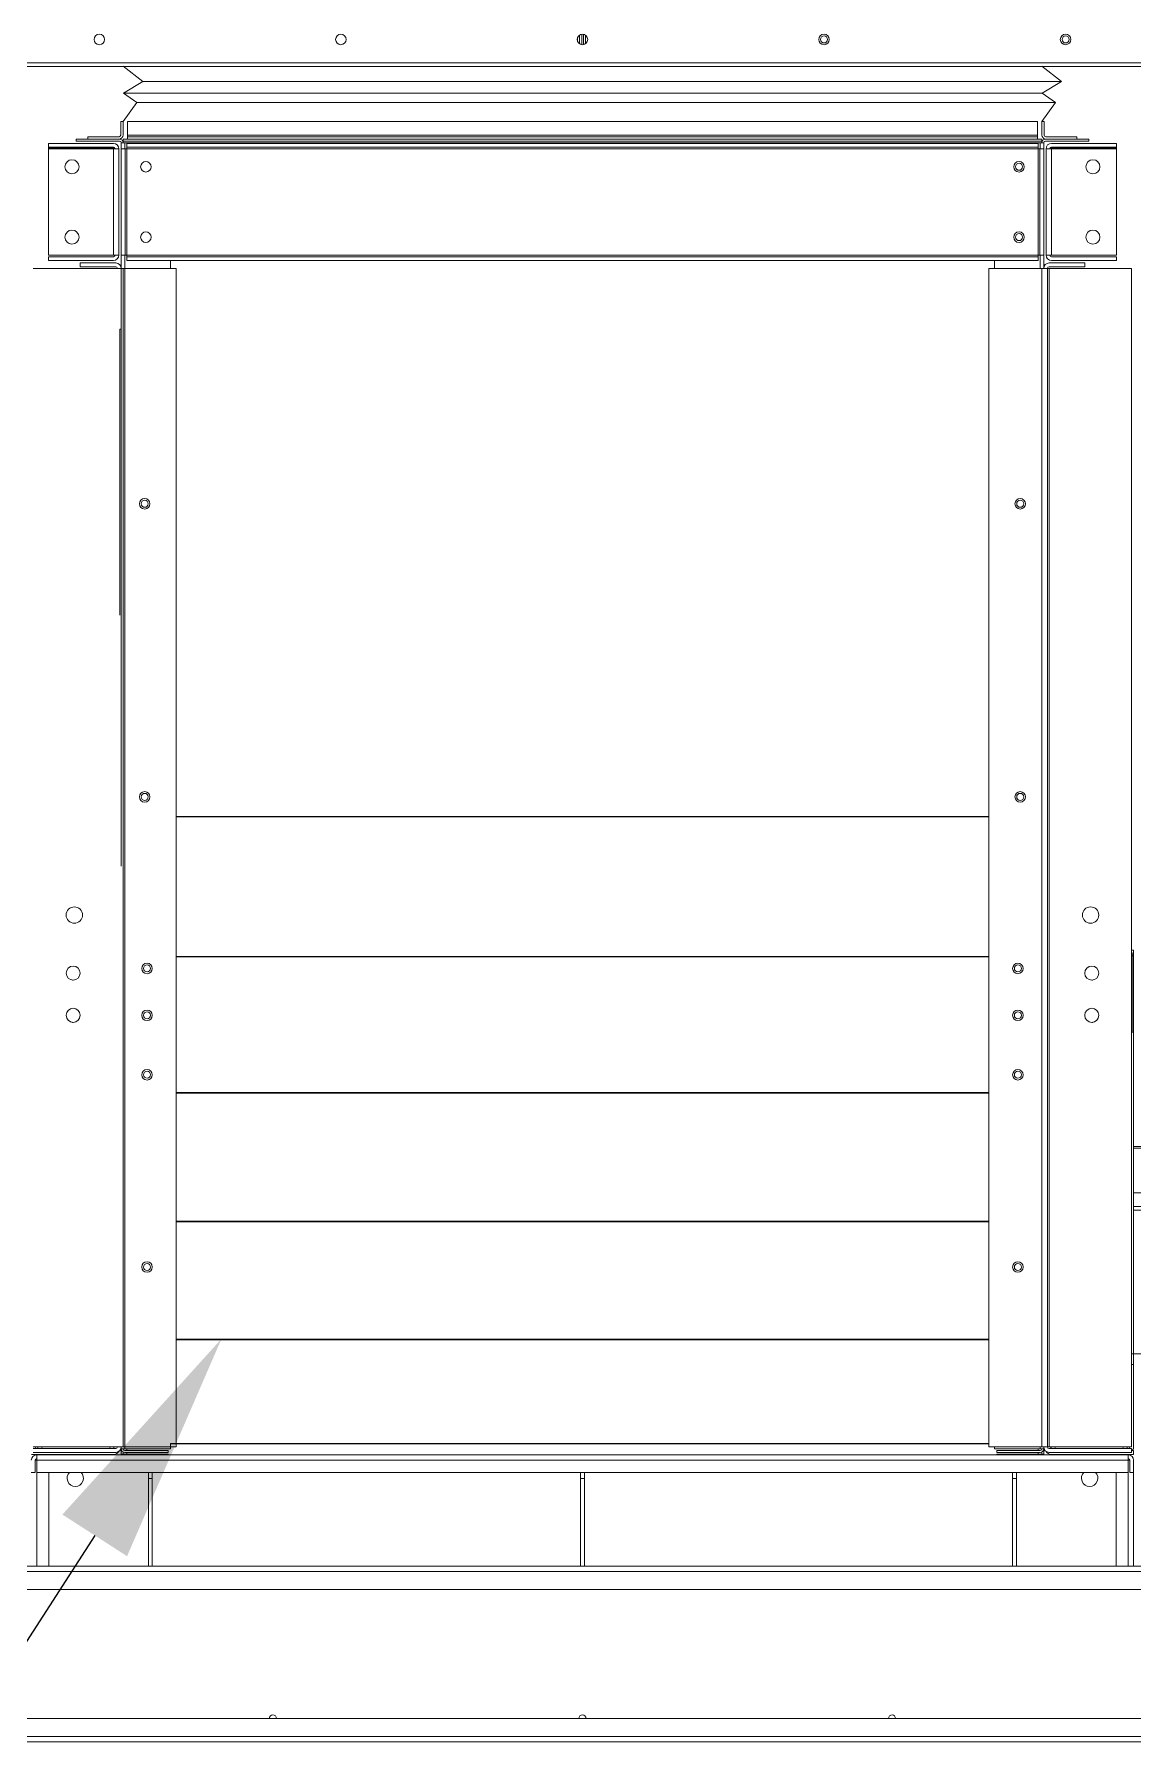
# Model space of a CAD drawing. Header units: millimetres. Extents: x 87724 to 117132, y 70018 to 90813.
# Drawn here: x 107781 to 108718, y 77601 to 79057 of the extents above; entities that cross this region are included whole.
import ezdxf
from ezdxf import colors
from ezdxf.entities.mleader import LeaderData, LeaderLine
from ezdxf.math import Vec2, Vec3

# ---------------------------------------------------------------- set-up
doc = ezdxf.new("R2010")
doc.units = ezdxf.units.MM
doc.layers.add('냉각탑_dim', color=1, linetype='Continuous')
doc.styles.get("Standard").update_dxf_attribs({"font": 'arial.ttf'})

# ---------------------------------------------------------------- blocks, each defined once
blk = doc.blocks.new('4567457')
at = {"color": 0, "lineweight": 5}
for p, q in [((322736.8, 91148.7), (322720, 91161.6)), ((322720.4, 91138.8), (322736.8, 91148.7)), ((322731.7, 91130.7), (322720.4, 91138.8)), ((322720, 91114.6), (322731.7, 91130.7))]:
    blk.add_line(p, q, dxfattribs=at)
blk = doc.blocks.new('SJMO 100 R')
at = {"color": 7, "lineweight": 20, "ltscale": 0.001795}
blk.add_line((108244.1, 79054.5), (108244.1, 79051.2), dxfattribs=at)
at = {"color": 7, "lineweight": 20, "ltscale": 0.004081}
blk.add_line((108245.7, 79056.5), (108245.7, 79049.2), dxfattribs=at)
blk.add_line((108245.7, 79056.5), (108245.7, 79049.2), dxfattribs=at)
at = {"color": 7, "lineweight": 20, "ltscale": 0.004955}
blk.add_line((108247.7, 79057.3), (108247.7, 79048.4), dxfattribs=at)
at = {"color": 7, "lineweight": 20, "ltscale": 0.004875}
blk.add_line((108249.3, 79057.2), (108249.3, 79048.4), dxfattribs=at)
blk.add_line((108249.3, 79057.2), (108249.3, 79048.4), dxfattribs=at)
at = {"color": 7, "lineweight": 20, "ltscale": 0.004157}
blk.add_line((108250.8, 79056.6), (108250.8, 79049.1), dxfattribs=at)
at = {"color": 7, "lineweight": 20}
for p, q in [((107195.4, 79032.9), (109301.2, 79032.9)), ((107195.4, 79029.8), (109311.5, 79029.8)), ((107856.5, 78857.5), (107856.5, 77852.4)), ((107901.8, 77852.4), (107901.8, 78857.5)), ((108594.8, 77852.4), (108594.8, 78857.5)), ((108640.1, 78857.5), (108640.1, 77852.4)), ((108644.8, 78857.5), (108644.8, 77852.4)), ((108646.3, 78857.5), (108646.3, 77852.4)), ((108716.6, 78857.5), (108716.6, 77852.4)), ((107783, 77845.7), (108713.6, 77845.7)), ((107783, 77841), (108713.6, 77841)), ((107783, 77830.7), (108713.6, 77830.7)), ((107230, 77750.8), (109266.6, 77750.8)), ((107230, 77746.1), (109266.6, 77746.1)), ((108830.8, 77730.8), (107665.8, 77730.8)), ((107665.8, 77620.8), (108830.8, 77620.8)), ((109266.6, 77605.5), (107230, 77605.5)), ((109266.6, 77600.8), (107230, 77600.8))]:
    blk.add_line(p, q, dxfattribs=at)
at = {"color": 0, "lineweight": 20}
for p, q in [((108656.7, 79017), (107873.3, 79017)), ((107857, 79007.1), (108640.4, 79007.1)), ((108651.6, 78999), (107868.2, 78999)), ((108908.3, 77931.8), (108716.6, 77931.8)), ((107223.3, 77600.8), (109273.3, 77600.8))]:
    blk.add_line(p, q, dxfattribs=at)
at = {"color": 7, "lineweight": 20, "ltscale": 0.001111}
for p, q in [((107854.6, 78982.8), (107856.6, 78982.8)), ((108640, 78982.8), (108642, 78982.8)), ((107826.6, 78969.8), (107826.6, 78967.8)), ((107860.3, 78969.8), (107860.3, 78967.8)), ((108636.3, 78969.8), (108636.3, 78967.8)), ((108670, 78969.8), (108670, 78967.8))]:
    blk.add_line(p, q, dxfattribs=at)
at = {"color": 7, "lineweight": 20, "ltscale": 0.006389}
for p, q in [((107854.6, 78982.8), (107854.6, 78971.3)), ((107856.6, 78982.8), (107856.6, 78971.3)), ((107860.3, 78971.3), (107860.3, 78982.8)), ((108636.3, 78982.8), (108636.3, 78971.3)), ((108640, 78971.3), (108640, 78982.8)), ((108642, 78971.3), (108642, 78982.8))]:
    blk.add_line(p, q, dxfattribs=at)
at = {"color": 7, "lineweight": 20, "ltscale": 0.431111}
for p, q in [((107860.3, 78982.8), (108636.3, 78982.8)), ((107860.3, 78971.3), (108636.3, 78971.3)), ((108636.3, 78969.8), (107860.3, 78969.8))]:
    blk.add_line(p, q, dxfattribs=at)
at = {"color": 7, "lineweight": 20, "ltscale": 0.030722}
for p, q in [((107848.3, 78964.2), (107793, 78964.2)), ((107848.3, 78961), (107793, 78961)), ((107848.3, 78960.4), (107793, 78960.4)), ((107793, 78959.5), (107848.3, 78959.5)), ((108648.3, 78964.2), (108703.6, 78964.2)), ((108648.3, 78961), (108703.6, 78961)), ((108648.3, 78960.4), (108703.6, 78960.4)), ((108703.6, 78959.5), (108648.3, 78959.5)), ((107848.3, 78868.9), (107793, 78868.9)), ((107793, 78867.4), (107848.3, 78867.4)), ((107793, 78864.2), (107848.3, 78864.2)), ((108648.3, 78868.9), (108703.6, 78868.9)), ((108703.6, 78867.4), (108648.3, 78867.4)), ((108703.6, 78864.2), (108648.3, 78864.2))]:
    blk.add_line(p, q, dxfattribs=at)
at = {"color": 7, "lineweight": 20, "ltscale": 0.001778}
for p, q in [((107793, 78961), (107793, 78964.2)), ((107858.2, 78959.5), (107855, 78959.5)), ((107859.7, 78964.2), (107859.7, 78961)), ((108636.9, 78961), (108636.9, 78964.2)), ((108641.6, 78959.5), (108638.4, 78959.5)), ((108703.6, 78961), (108703.6, 78964.2)), ((107793, 78867.4), (107793, 78864.2)), ((107820, 78859), (107820, 78862.2)), ((107855, 78868.9), (107858.2, 78868.9)), ((107859.7, 78867.4), (107859.7, 78864.2)), ((108636.9, 78864.2), (108636.9, 78867.4)), ((108638.4, 78868.9), (108641.6, 78868.9)), ((108676.6, 78859), (108676.6, 78862.2)), ((108703.6, 78867.4), (108703.6, 78864.2)), ((108716.6, 77850.9), (108716.6, 77847.7)), ((108718.1, 77849.2), (108718.1, 77846)), ((107778.3, 77830.7), (107781.5, 77830.7)), ((107881.5, 77825.5), (107878.3, 77825.5)), ((108249.9, 77825.5), (108246.7, 77825.5)), ((108618.3, 77825.5), (108615.1, 77825.5)), ((108718.3, 77830.7), (108715.1, 77830.7))]:
    blk.add_line(p, q, dxfattribs=at)
at = {"color": 7, "lineweight": 20, "ltscale": 0.000334148}
for p, q in [((107793, 78960.4), (107793, 78961)), ((108703.6, 78960.4), (108703.6, 78961))]:
    blk.add_line(p, q, dxfattribs=at)
at = {"color": 7, "lineweight": 20, "ltscale": 0.000498737}
for p, q in [((107793, 78959.5), (107793, 78960.4)), ((107848.3, 78960.4), (107848.3, 78959.5)), ((108648.3, 78960.4), (108648.3, 78959.5)), ((108703.6, 78959.5), (108703.6, 78960.4))]:
    blk.add_line(p, q, dxfattribs=at)
at = {"color": 7, "lineweight": 20, "ltscale": 0.050333}
for p, q in [((107793, 78959.5), (107793, 78868.9)), ((107848.3, 78868.9), (107848.3, 78959.5)), ((107853, 78868.9), (107853, 78959.5)), ((107855, 78868.9), (107855, 78959.5)), ((107858.2, 78868.9), (107858.2, 78959.5)), ((107859.7, 78959.5), (107859.7, 78868.9)), ((108636.9, 78868.9), (108636.9, 78959.5)), ((108638.4, 78959.5), (108638.4, 78868.9)), ((108641.6, 78959.5), (108641.6, 78868.9)), ((108643.6, 78868.9), (108643.6, 78959.5)), ((108648.3, 78868.9), (108648.3, 78959.5)), ((108703.6, 78959.5), (108703.6, 78868.9))]:
    blk.add_line(p, q, dxfattribs=at)
at = {"color": 7, "lineweight": 20, "ltscale": 0.0205}
for p, q in [((107816.6, 78967.8), (107853.5, 78967.8)), ((107853.5, 78967.8), (107816.6, 78967.8)), ((107816.6, 78966.2), (107853.5, 78966.2)), ((107853.5, 78966.2), (107816.6, 78966.2)), ((108643.1, 78967.8), (108680, 78967.8)), ((108643.1, 78966.2), (108680, 78966.2)), ((107895, 77849.3), (107858.1, 77849.3)), ((107895, 77849.3), (107858.1, 77849.3)), ((107895, 77847.7), (107858.1, 77847.7)), ((107895, 77846.3), (107858.1, 77846.3)), ((107895, 77846.3), (107858.1, 77846.3)), ((108601.6, 77849.3), (108638.5, 77849.3)), ((108601.6, 77847.7), (108638.5, 77847.7)), ((108601.6, 77846.3), (108638.5, 77846.3))]:
    blk.add_line(p, q, dxfattribs=at)
at = {"color": 7, "lineweight": 20, "ltscale": 0.000888889}
for p, q in [((107816.6, 78967.8), (107816.6, 78966.2)), ((107816.6, 78967.8), (107816.6, 78966.2)), ((107856.6, 78966.2), (107856.6, 78967.8)), ((108640, 78966.2), (108640, 78967.8)), ((108680, 78967.8), (108680, 78966.2)), ((107895, 77847.7), (107895, 77849.3)), ((108601.6, 77847.7), (108601.6, 77849.3))]:
    blk.add_line(p, q, dxfattribs=at)
at = {"color": 7, "lineweight": 20, "ltscale": 0.014722}
for p, q in [((107826.6, 78969.8), (107853.1, 78969.8)), ((107853.1, 78969.8), (107826.6, 78969.8)), ((107826.6, 78967.8), (107853.1, 78967.8)), ((107853.1, 78967.8), (107826.6, 78967.8)), ((108643.5, 78969.8), (108670, 78969.8)), ((108643.5, 78967.8), (108670, 78967.8))]:
    blk.add_line(p, q, dxfattribs=at)
at = {"color": 7, "lineweight": 20, "ltscale": 0.002611}
for p, q in [((107848.3, 78959.5), (107853, 78959.5)), ((108648.3, 78959.5), (108643.6, 78959.5)), ((107848.3, 78868.9), (107853, 78868.9)), ((107851.8, 78857.5), (107856.5, 78857.5)), ((108644.8, 78857.5), (108640.1, 78857.5)), ((108648.3, 78868.9), (108643.6, 78868.9)), ((107851.8, 77852.4), (107856.5, 77852.4)), ((108644.8, 77852.4), (108640.1, 77852.4)), ((107783, 77845.7), (107783, 77841)), ((108713.6, 77845.7), (108713.6, 77841))]:
    blk.add_line(p, q, dxfattribs=at)
at = {"color": 7, "lineweight": 20, "ltscale": 0.002889}
for p, q in [((107855, 78959.5), (107855, 78964.7)), ((107858.1, 78959.5), (107858.1, 78964.7)), ((108638.5, 78964.7), (108638.5, 78959.5)), ((108641.6, 78964.7), (108641.6, 78959.5)), ((107878.3, 77825.5), (107878.3, 77830.7)), ((107881.5, 77825.5), (107881.5, 77830.7)), ((108246.7, 77825.5), (108246.7, 77830.7)), ((108249.9, 77825.5), (108249.9, 77830.7)), ((108615.1, 77825.5), (108615.1, 77830.7)), ((108618.3, 77825.5), (108618.3, 77830.7))]:
    blk.add_line(p, q, dxfattribs=at)
at = {"color": 7, "lineweight": 20, "ltscale": 0.001722}
for p, q in [((107855, 78964.7), (107858.1, 78964.7)), ((108638.5, 78964.7), (108641.6, 78964.7)), ((107858.1, 77850.8), (107855, 77850.8)), ((107855, 77850.8), (107858.1, 77850.8)), ((108641.6, 77850.8), (108638.5, 77850.8)), ((107858.1, 77846.3), (107855, 77846.3)), ((107855, 77846.3), (107858.1, 77846.3)), ((108641.6, 77846.3), (108638.5, 77846.3))]:
    blk.add_line(p, q, dxfattribs=at)
at = {"color": 7, "lineweight": 20, "ltscale": 0.435222}
for p, q in [((108640, 78967.8), (107856.6, 78967.8)), ((108640, 78966.2), (107856.6, 78966.2))]:
    blk.add_line(p, q, dxfattribs=at)
at = {"color": 7, "lineweight": 20, "ltscale": 0.000833333}
for p, q in [((107856.6, 78964.7), (107856.6, 78966.2)), ((107859.7, 78959.5), (107858.2, 78959.5)), ((107859.7, 78959.5), (107859.7, 78961)), ((107860.3, 78969.8), (107860.3, 78971.3)), ((108636.3, 78969.8), (108636.3, 78971.3)), ((108636.9, 78959.5), (108636.9, 78961)), ((108636.9, 78959.5), (108638.4, 78959.5)), ((108640, 78964.7), (108640, 78966.2)), ((107851.8, 78857.5), (107850.3, 78857.5)), ((107859.7, 78868.9), (107858.2, 78868.9)), ((107859.7, 78868.9), (107859.7, 78867.4)), ((108636.9, 78868.9), (108636.9, 78867.4)), ((108636.9, 78868.9), (108638.4, 78868.9)), ((108644.8, 78857.5), (108646.3, 78857.5)), ((107851.8, 77852.4), (107850.3, 77852.4)), ((108644.8, 77852.4), (108646.3, 77852.4)), ((107783, 77841), (107781.5, 77841)), ((108713.6, 77841), (108715.1, 77841))]:
    blk.add_line(p, q, dxfattribs=at)
at = {"color": 7, "lineweight": 20, "ltscale": 0.021611}
for p, q in [((107897, 78964.7), (107858.1, 78964.7)), ((108638.5, 78964.7), (108599.6, 78964.7)), ((107858.1, 77850.8), (107897, 77850.8)), ((107897, 77850.8), (107858.1, 77850.8)), ((108599.6, 77850.8), (108638.5, 77850.8))]:
    blk.add_line(p, q, dxfattribs=at)
at = {"color": 7, "lineweight": 20, "ltscale": 0.431778}
for p, q in [((107859.7, 78964.2), (108636.9, 78964.2)), ((107859.7, 78961), (108636.9, 78961)), ((107859.7, 78959.5), (108636.9, 78959.5)), ((108636.9, 78868.9), (107859.7, 78868.9)), ((108636.9, 78867.4), (107859.7, 78867.4)), ((108636.9, 78864.2), (107859.7, 78864.2))]:
    blk.add_line(p, q, dxfattribs=at)
at = {"color": 7, "lineweight": 20, "ltscale": 0.390333}
blk.add_line((108599.6, 78964.7), (107897, 78964.7), dxfattribs=at)
at = {"color": 7, "lineweight": 20, "ltscale": 0.000277764}
for p, q in [((107897, 78964.2), (107897, 78964.7)), ((108599.6, 78964.2), (108599.6, 78964.7))]:
    blk.add_line(p, q, dxfattribs=at)
at = {"color": 7, "lineweight": 20, "ltscale": 0.001064}
blk.add_line((108641.6, 78962.7), (108641.6, 78960.7), dxfattribs=at)
at = {"color": 7, "lineweight": 20, "ltscale": 0.000667764}
blk.add_line((108641.6, 78960.7), (108641.6, 78959.5), dxfattribs=at)
at = {"color": 7, "lineweight": 20, "ltscale": 0.039056}
for p, q in [((107850.3, 78857.5), (107780, 78857.5)), ((108646.3, 78857.5), (108716.6, 78857.5)), ((108718.3, 77852.4), (108718.3, 77922.7)), ((107780, 77852.4), (107850.3, 77852.4)), ((107780, 77850.9), (107850.3, 77850.9)), ((108716.6, 77852.4), (108646.3, 77852.4)), ((108716.6, 77850.9), (108646.3, 77850.9)), ((107778.5, 77846), (107848.8, 77846)), ((107780, 77847.7), (107850.3, 77847.7)), ((108716.6, 77847.7), (108646.3, 77847.7)), ((108718.1, 77846), (108647.8, 77846))]:
    blk.add_line(p, q, dxfattribs=at)
at = {"color": 7, "lineweight": 20, "ltscale": 0.016833}
for p, q in [((107850.3, 78862.2), (107820, 78862.2)), ((107850.3, 78859), (107820, 78859)), ((108646.3, 78862.2), (108676.6, 78862.2)), ((108646.3, 78859), (108676.6, 78859))]:
    blk.add_line(p, q, dxfattribs=at)
at = {"color": 7, "lineweight": 20, "ltscale": 0.2895}
for p, q in [((107855, 78347.8), (107855, 78868.9)), ((107858.1, 78347.8), (107858.1, 78868.9))]:
    blk.add_line(p, q, dxfattribs=at)
at = {"color": 7, "lineweight": 20, "ltscale": 0.025167}
for p, q in [((107856.5, 78857.5), (107901.8, 78857.5)), ((108640.1, 78857.5), (108594.8, 78857.5)), ((107901.8, 77852.4), (107856.5, 77852.4)), ((108594.8, 77852.4), (108640.1, 77852.4))]:
    blk.add_line(p, q, dxfattribs=at)
at = {"color": 7, "lineweight": 20, "ltscale": 0.286889}
blk.add_line((107897, 78857.5), (107897, 78864.2), dxfattribs=at)
at = {"color": 7, "lineweight": 20, "ltscale": 0.003722}
blk.add_line((108599.6, 78857.5), (108599.6, 78864.2), dxfattribs=at)
at = {"color": 7, "lineweight": 20, "ltscale": 0.006333}
for p, q in [((108638.5, 78868.9), (108638.5, 78857.5)), ((108641.6, 78868.9), (108641.6, 78857.5))]:
    blk.add_line(p, q, dxfattribs=at)
at = {"color": 7, "lineweight": 20, "ltscale": 0.00631}
blk.add_line((108641.6, 78868.9), (108641.6, 78857.6), dxfattribs=at)
at = {"color": 7, "lineweight": 20, "ltscale": 0.13557}
blk.add_line((107853.8, 78561.8), (107853.8, 78805.8), dxfattribs=at)
at = {"color": 7, "lineweight": 20, "ltscale": 0.000666667}
blk.add_line((107853.8, 78805.8), (107855, 78805.8), dxfattribs=at)
at = {"color": 7, "lineweight": 20, "ltscale": 0.387667}
for p, q in [((108594.8, 78390.2), (107901.8, 78390.2)), ((108594.8, 78389.9), (107901.8, 78389.9)), ((108594.8, 78270.8), (107901.8, 78270.8)), ((108594.8, 78270.3), (107901.8, 78270.3)), ((108594.8, 78154.7), (107901.8, 78154.7)), ((108594.8, 78154.2), (107901.8, 78154.2)), ((108594.8, 78044.9), (107901.8, 78044.9)), ((108594.8, 78044.4), (107901.8, 78044.4)), ((108594.8, 77944.2), (107901.8, 77944.2)), ((108594.8, 77943.8), (107901.8, 77943.8)), ((108594.8, 77855.3), (107897, 77855.3)), ((108594.8, 77855), (107897, 77855))]:
    blk.add_line(p, q, dxfattribs=at)
at = {"color": 7, "lineweight": 20, "ltscale": 0.276111}
for p, q in [((107858.1, 77850.8), (107858.1, 78347.8)), ((107897, 77855.3), (107897, 77850.8))]:
    blk.add_line(p, q, dxfattribs=at)
at = {"color": 7, "lineweight": 20, "ltscale": 0.000833832}
blk.add_line((108718.1, 78276), (108716.6, 78276), dxfattribs=at)
at = {"color": 7, "lineweight": 20, "ltscale": 0.196267}
blk.add_line((108718.1, 78276), (108718.1, 77922.7), dxfattribs=at)
at = {"color": 7, "lineweight": 20, "ltscale": 0.000555558}
for p, q in [((108717.6, 78271.3), (108716.6, 78271.3)), ((108716.6, 78206), (108717.6, 78206))]:
    blk.add_line(p, q, dxfattribs=at)
at = {"color": 7, "lineweight": 20, "ltscale": 0.036278}
blk.add_line((108717.6, 78206), (108717.6, 78271.3), dxfattribs=at)
at = {"color": 7, "lineweight": 20, "ltscale": 0.316445}
for p, q in [((108718.1, 78108.5), (109287.7, 78108.5)), ((108718.1, 78107.3), (109287.7, 78107.3))]:
    blk.add_line(p, q, dxfattribs=at)
at = {"color": 7, "lineweight": 20, "ltscale": 0.315556}
for p, q in [((109286.1, 78069.2), (108718.1, 78069.2)), ((109286.1, 78057.3), (108718.1, 78057.3)), ((109286.1, 78054.2), (108718.1, 78054.2))]:
    blk.add_line(p, q, dxfattribs=at)
at = {"color": 7, "lineweight": 20, "ltscale": 0.000944486}
blk.add_line((108716.6, 77922.7), (108718.3, 77922.7), dxfattribs=at)
at = {"color": 7, "lineweight": 20, "ltscale": 0.000798595}
for p, q in [((107848.8, 77850.9), (107848.8, 77852.4)), ((108647.8, 77850.9), (108647.8, 77852.4))]:
    blk.add_line(p, q, dxfattribs=at)
at = {"color": 7, "lineweight": 20, "ltscale": 0.000176789}
for p, q in [((107854.7, 77850.7), (107855, 77850.7)), ((108641.9, 77850.7), (108641.6, 77850.7))]:
    blk.add_line(p, q, dxfattribs=at)
at = {"color": 7, "lineweight": 20, "ltscale": 0.000887112}
for p, q in [((107855, 77852.4), (107855, 77850.8)), ((108641.6, 77852.4), (108641.6, 77850.8))]:
    blk.add_line(p, q, dxfattribs=at)
at = {"color": 7, "lineweight": 20, "ltscale": 0.000917685}
for p, q in [((107855, 77850.7), (107855, 77852.4)), ((108641.6, 77850.7), (108641.6, 77852.4))]:
    blk.add_line(p, q, dxfattribs=at)
at = {"color": 7, "lineweight": 20, "ltscale": 0.00249}
blk.add_line((107855, 77846.3), (107855, 77850.8), dxfattribs=at)
at = {"color": 7, "lineweight": 20, "ltscale": 0.002508}
for p, q in [((107855, 77846.3), (107855, 77850.8)), ((108641.6, 77846.3), (108641.6, 77850.8))]:
    blk.add_line(p, q, dxfattribs=at)
at = {"color": 7, "lineweight": 20, "ltscale": 1.27713e-05}
blk.add_line((107856.6, 77850.8), (107856.6, 77850.8), dxfattribs=at)
at = {"color": 7, "lineweight": 20, "ltscale": 1.23732e-05}
blk.add_line((107856.6, 77850.8), (107856.6, 77850.8), dxfattribs=at)
at = {"color": 7, "lineweight": 20, "ltscale": 0.00088889}
for p, q in [((107858.1, 77852.4), (107858.1, 77850.8)), ((107897, 77850.8), (107897, 77852.4)), ((108599.6, 77850.8), (108599.6, 77852.4)), ((108638.5, 77852.4), (108638.5, 77850.8))]:
    blk.add_line(p, q, dxfattribs=at)
at = {"color": 7, "lineweight": 20, "ltscale": 0.000833334}
for p, q in [((107859.7, 77850.8), (107859.7, 77849.3)), ((107859.7, 77850.8), (107859.7, 77849.3)), ((108636.9, 77850.8), (108636.9, 77849.3))]:
    blk.add_line(p, q, dxfattribs=at)
at = {"color": 7, "lineweight": 20, "ltscale": 6.56775e-05}
blk.add_line((108718.1, 77850.7), (108718, 77850.7), dxfattribs=at)
at = {"color": 7, "lineweight": 20, "ltscale": 0.000190851}
blk.add_line((108718.1, 77851.1), (108718.1, 77850.7), dxfattribs=at)
at = {"color": 7, "lineweight": 20, "ltscale": 0.005722}
for p, q in [((107781.5, 77830.7), (107781.5, 77841)), ((107783, 77841), (107783, 77830.7)), ((108713.6, 77830.7), (108713.6, 77841)), ((108715.1, 77841), (108715.1, 77830.7)), ((108718.3, 77841), (108718.3, 77830.7))]:
    blk.add_line(p, q, dxfattribs=at)
at = {"color": 7, "lineweight": 20, "ltscale": 0.000325335}
for p, q in [((107855, 77845.7), (107855, 77846.3)), ((107855, 77845.7), (107855, 77846.3)), ((108641.6, 77845.7), (108641.6, 77846.3))]:
    blk.add_line(p, q, dxfattribs=at)
at = {"color": 7, "lineweight": 20, "ltscale": 0.001001}
for p, q in [((107856.6, 77848.1), (107856.6, 77846.3)), ((107856.6, 77846.3), (107856.6, 77848.1)), ((107856.6, 77846.3), (107856.6, 77848.1)), ((108640, 77846.3), (108640, 77848.1))]:
    blk.add_line(p, q, dxfattribs=at)
at = {"color": 7, "lineweight": 20, "ltscale": 0.000325336}
for p, q in [((107858.1, 77845.7), (107858.1, 77846.3)), ((107858.1, 77845.7), (107858.1, 77846.3)), ((107895, 77845.7), (107895, 77846.3)), ((107895, 77845.7), (107895, 77846.3)), ((108601.6, 77845.7), (108601.6, 77846.3)), ((108638.5, 77845.7), (108638.5, 77846.3))]:
    blk.add_line(p, q, dxfattribs=at)
at = {"color": 7, "lineweight": 20, "ltscale": 0.000785773}
for p, q in [((107859.7, 77847.7), (107859.7, 77846.3)), ((107859.7, 77847.7), (107859.7, 77846.3)), ((108636.9, 77847.7), (108636.9, 77846.3))]:
    blk.add_line(p, q, dxfattribs=at)
at = {"color": 7, "lineweight": 20, "ltscale": 0.050111}
blk.add_line((108713.6, 77841), (108713.6, 77750.8), dxfattribs=at)
at = {"color": 7, "lineweight": 20, "ltscale": 0.000587565}
blk.add_line((108718.1, 77849.2), (108717, 77849.2), dxfattribs=at)
at = {"color": 7, "lineweight": 20, "ltscale": 0.044389}
for p, q in [((107783, 77750.8), (107783, 77830.7)), ((107793.3, 77750.8), (107793.3, 77830.7)), ((108703.3, 77750.8), (108703.3, 77830.7)), ((108718.3, 77830.7), (108718.3, 77750.8))]:
    blk.add_line(p, q, dxfattribs=at)
at = {"color": 7, "lineweight": 20, "ltscale": 0.0415}
for p, q in [((107878.3, 77750.8), (107878.3, 77825.5)), ((107881.5, 77750.8), (107881.5, 77825.5)), ((108246.7, 77750.8), (108246.7, 77825.5)), ((108249.9, 77750.8), (108249.9, 77825.5)), ((108615.1, 77750.8), (108615.1, 77825.5)), ((108618.3, 77750.8), (108618.3, 77825.5))]:
    blk.add_line(p, q, dxfattribs=at)
at = {"color": 0, "lineweight": 20}
blk.add_lwpolyline([(107195.4, 79029.8), (109278, 79029.8), (109278, 77750.8), (107195.4, 77750.8)], close=True, dxfattribs=at)
at = {"color": 7, "lineweight": 20}
for centre, radius in [((107836.3, 79052.8), 4.5), ((108042.3, 79052.8), 4.5), ((108248.3, 79052.8), 4.5), ((108454.3, 79052.8), 4.5), ((108454.3, 79052.8), 3), ((108660.3, 79052.8), 4.5), ((108660.3, 79052.8), 3), ((107813, 78944.2), 6), ((107876, 78944.2), 4.5), ((108620.6, 78944.2), 4.5), ((108620.6, 78944.2), 3), ((108683.6, 78944.2), 6), ((107813, 78884.2), 6), ((107876, 78884.2), 4.5), ((108620.6, 78884.2), 4.5), ((108620.6, 78884.2), 3), ((108683.6, 78884.2), 6), ((107875, 78656.8), 4.5), ((107875, 78656.8), 3), ((108621.6, 78656.8), 4.5), ((108621.6, 78656.8), 3), ((107875, 78406.8), 4.5), ((107875, 78406.8), 3), ((108621.6, 78406.8), 4.5), ((108621.6, 78406.8), 3), ((107815, 78306), 7), ((108681.6, 78306), 7), ((107814, 78256.5), 6), ((107877, 78260.5), 4.5), ((107877, 78260.5), 3), ((108619.6, 78260.5), 4.5), ((108619.6, 78260.5), 3), ((108682.6, 78256.5), 6), ((107814, 78220.5), 6), ((107877, 78220.5), 4.5), ((107877, 78220.5), 3), ((108619.6, 78220.5), 4.5), ((108619.6, 78220.5), 3), ((108682.6, 78220.5), 6), ((107877, 78169.8), 4.5), ((107877, 78169.8), 3), ((108619.6, 78169.8), 4.5), ((108619.6, 78169.8), 3), ((107877, 78005.8), 4.5), ((108619.6, 78005.8), 4.5), ((107877, 78005.8), 3), ((108619.6, 78005.8), 3)]:
    blk.add_circle(centre, radius, dxfattribs=at)
for centre, radius, start, end in [((107848.3, 78959.5), 4.7, 0, 90), ((107848.3, 78959.5), 1.5, 0, 90), ((107853.1, 78971.3), 1.5, 270, 0), ((107853.1, 78971.3), 3.5, 270, 0), ((107853.5, 78964.7), 3.1, 0, 90), ((107853.5, 78964.7), 1.5, 0, 90), ((108643.5, 78971.3), 3.5, 180, 270), ((108643.1, 78964.7), 3.1, 90, 180), ((108643.1, 78964.7), 1.5, 90, 180), ((108643.5, 78971.3), 1.5, 180, 270), ((108648.3, 78959.5), 4.7, 90, 180), ((108648.3, 78959.5), 1.5, 90, 180), ((107848.3, 78868.9), 1.5, 270, 0), ((107848.3, 78868.9), 4.7, 270, 0), ((107850.3, 78857.5), 4.7, 0, 90), ((107850.3, 78857.5), 1.5, 0, 90), ((108646.3, 78857.5), 4.7, 90, 180), ((108648.3, 78868.9), 4.7, 180, 270), ((108646.3, 78857.5), 1.5, 90, 180), ((108648.3, 78868.9), 1.5, 180, 270), ((108712.9, 78271.3), 4.7, 0, 38.0724), ((107814, 78256.5), 6, 264.8979, 270.0002), ((107814, 78256.5), 6, 354.8979, 359.9994), ((108682.6, 78256.5), 6, 180.0006, 185.1021), ((108682.6, 78256.5), 6, 269.9998, 275.1021), ((107814, 78220.5), 6, 264.8979, 270.0002), ((107814, 78220.5), 6, 354.8979, 359.9994), ((108682.6, 78220.5), 6, 180.0006, 185.1021), ((108682.6, 78220.5), 6, 269.9998, 275.1021), ((107783, 77852.4), 1.5, 180, 269.2682), ((107788.5, 77852.4), 4.7, 180, 198.6042), ((107788.5, 77852.4), 1.5, 180, 268.4246), ((107844.1, 77852.4), 1.5, 271.3951, 0), ((107844.1, 77852.4), 4.7, 341.3958, 0), ((107850.3, 77852.4), 1.5, 270, 0), ((107850.3, 77852.4), 4.7, 270, 0), ((107858.1, 77850.8), 3.1, 180, 270), ((107858.1, 77850.8), 1.5, 180, 270), ((108638.5, 77850.8), 3.1, 270, 0), ((108638.5, 77850.8), 1.5, 270, 0), ((108646.3, 77852.4), 4.7, 180, 270), ((108646.3, 77852.4), 1.5, 180, 270), ((108652.5, 77852.4), 4.7, 180, 198.6042), ((108652.5, 77852.4), 1.5, 180, 268.6049), ((108708.1, 77852.4), 1.5, 271.5754, 0), ((108708.1, 77852.4), 4.7, 341.3958, 0), ((108713.6, 77852.4), 1.5, 270.7318, 0), ((108713.6, 77852.4), 4.7, 309.6632, 0), ((107783, 77841), 4.7, 90, 180), ((107783, 77841), 1.5, 90, 180), ((107783, 77852.4), 4.7, 269.5866, 270), ((107788.5, 77852.4), 4.7, 269.11, 270), ((107844.1, 77852.4), 4.7, 270, 270.7881), ((107848.8, 77850.7), 4.7, 270, 332.5329), ((108647.8, 77850.7), 4.7, 207.4671, 270), ((108652.5, 77852.4), 4.7, 269.2119, 270), ((108708.1, 77852.4), 4.7, 270, 270.89), ((108713.6, 77852.4), 4.7, 270, 270.4134), ((108713.6, 77841), 4.7, 0, 90), ((108713.6, 77841), 1.5, 0, 90), ((107815.8, 77825.7), 7, 134.4132, 45.5868), ((108680.8, 77825.7), 7, 134.4132, 45.5868), ((107984.3, 77620.8), 3, 0.0016, 179.9984), ((108248.3, 77620.8), 3, 0.0014, 179.9986), ((108512.3, 77620.8), 3, 0.0012, 179.9988)]:
    blk.add_arc(centre, radius, start, end, dxfattribs=at)
at = {"color": 7, "lineweight": 20, "extrusion": (0, 0, -1)}
for centre, major_axis, ratio, start_param, end_param in [((107848.3, 78959.5), (1.5, 0), 0.599024, 4.712389, 6.283185), ((107855, 78855.7), (-4.7, 0), 0.598536, 0.711784, 0.817393)]:
    blk.add_ellipse(centre, major_axis=major_axis, ratio=ratio, start_param=start_param, end_param=end_param, dxfattribs=at)
at = {"color": 7, "lineweight": 20}
for centre, major_axis, ratio, start_param, end_param in [((107858.1, 78964.7), (3.1, 0), 0.600545, 2.075869, 2.221169), ((108638.5, 78964.7), (-3.1, 0), 0.598536, 4.062891, 4.207317), ((108638.5, 78964.7), (-3.1, 0), 0.598536, 3.141593, 3.15736), ((108648.3, 78959.5), (-1.5, 0), 0.599024, 4.712389, 6.283185), ((108641.6, 78855.7), (4.7, 0), 0.598536, 1.549158, 1.570796), ((108641.6, 78855.7), (4.7, 0), 0.598536, 0.711784, 0.817393)]:
    blk.add_ellipse(centre, major_axis=major_axis, ratio=ratio, start_param=start_param, end_param=end_param, dxfattribs=at)
at = {"color": 0, "lineweight": 20}
for p in [(-214863.5, -12131.7), (-214080.1, -12131.7)]:
    blk.add_blockref('4567457', p, dxfattribs=at)

msp = doc.modelspace()

# ---------------------------------------------------------------- block references
msp.add_blockref('SJMO 100 R', (0, 0))

# ---------------------------------------------------------------- leaders
at = {"layer": '냉각탑_dim', "lineweight": -3}
ml = msp.add_multileader_mtext('Standard', dxfattribs=at)
ml.set_content('')
ml.set_leader_properties(color=256)
ml.build(insert=Vec2(0, 0))
ml.multileader.update_dxf_attribs({"text_right_attachment_type": 6, "dogleg_length": 5, "arrow_head_size": 199.5, "scale": 30})
ctx = ml.context
ctx.base_point, ctx.scale, ctx.char_height, ctx.arrow_head_size, ctx.landing_gap_size, ctx.plane_origin = Vec3(106565.7, 76122), 30, 7.18, 199.5, 3.59, Vec3(108070.6, 76447.7)
ctx.right_attachment, ctx.text_align_type = 6, 2
notes = []
notes.append((ctx, [(0, (1, 1, 0), (106765.2, 76122), (-1, 0), 199.5, [(0, [(107940.5, 77944.6)], 0, [])])]))
ctx.mtext, ml.multileader.dxf.content_type = None, 0
for ctx, leaders in notes:
    for number, flags, end, landing, length, lines in leaders:
        leader = LeaderData()
        leader.index, (leader.has_last_leader_line, leader.has_dogleg_vector, leader.attachment_direction) = number, flags
        leader.last_leader_point, leader.dogleg_vector, leader.dogleg_length = Vec3(end), Vec3(landing), length
        for number, points, colour, breaks in lines:
            line = LeaderLine()
            line.index, line.vertices, line.color, line.breaks = number, Vec3.list(points), colors.encode_raw_color(colour), breaks
            leader.lines.append(line)
        ctx.leaders.append(leader)

doc.saveas('drawing.dxf')
